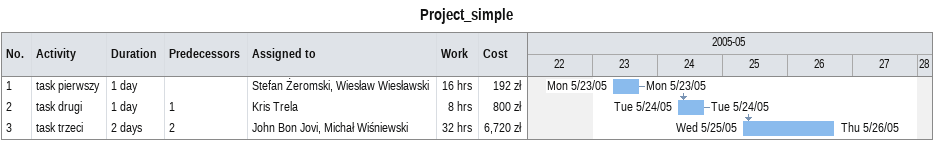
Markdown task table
Project_simple

| ID | Task | Duration | Start | Finish | Predecessors | Resources | Work (h) | Cost (zł) |
|---|---|---|---|---|---|---|---|---|
| 1 | task pierwszy | 1d | 2005-05-23 | 2005-05-23 |  | Stefan Żeromski, Wiesław Wiesławski | 16 | 192 |
| 2 | task drugi | 1d | 2005-05-24 | 2005-05-24 | 1 | Kris Trela | 8 | 800 |
| 3 | task trzeci | 2d | 2005-05-25 | 2005-05-26 | 2 | John Bon Jovi, Michał Wiśniewski | 32 | 6720 |
